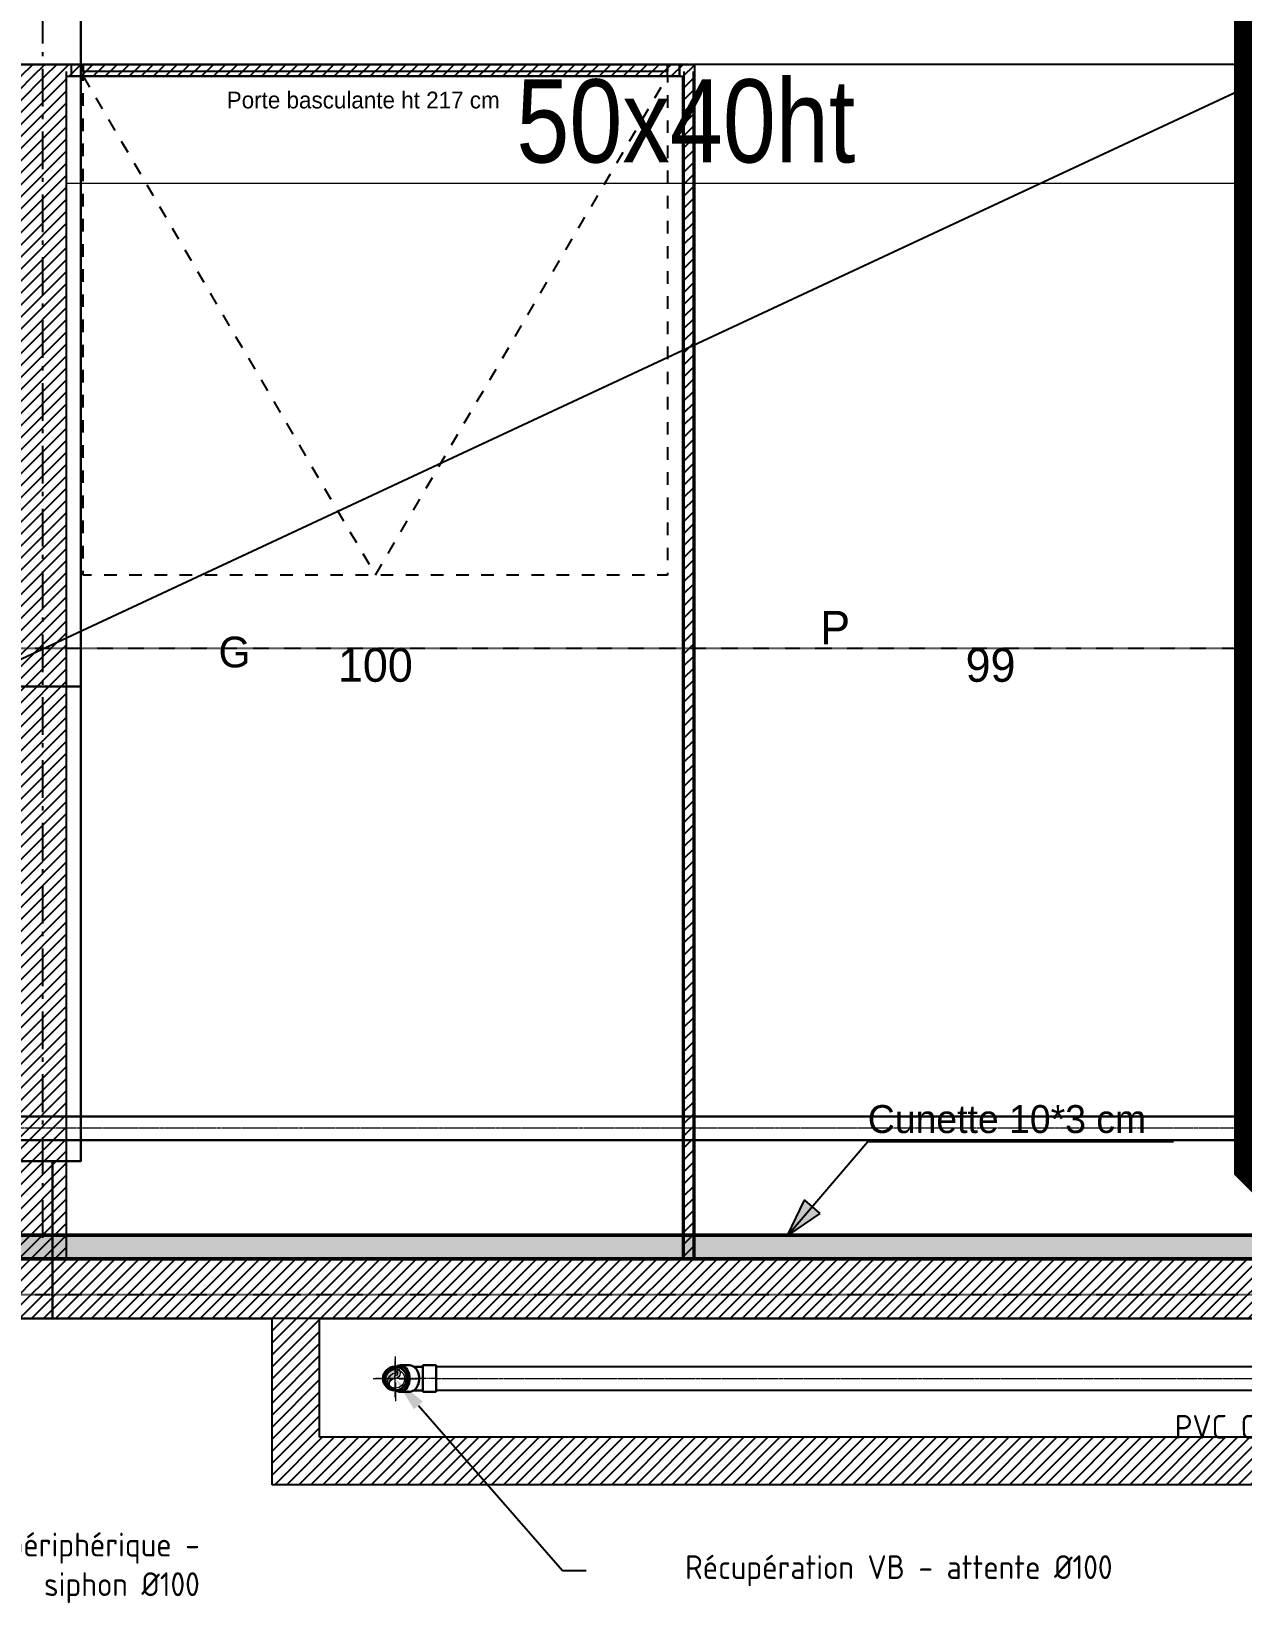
# Model space of a CAD drawing. Header units: centimetres. Extents: x 2097 to 16812, y -3973 to 8191.
# Drawn here: x 7618 to 8127, y 3131 to 3793 of the extents above; entities that cross this region are included whole.
import ezdxf
from ezdxf import colors
from ezdxf.entities.mleader import LeaderData, LeaderLine
from ezdxf.math import Vec2, Vec3

# ---------------------------------------------------------------- set-up
doc = ezdxf.new("R2010")
doc.units = ezdxf.units.CM
for name, pattern in [('AXES', [4, 2.5, -0.5, 0.5, -0.5]), ('CACHE', [0.75, 0.5, -0.25]), ('prlm_ep', [2.5, 1.25, -0.25, 0.25, -0.25, 0.25, -0.25]), ('Style de ligne -1', [0.41664, 0.20828, -0.20836]), ('Style de ligne -6', [1.04164, 0.625, -0.20828, 0.06943, -0.13893]), ('VW-01', [0.41656, 0.20828, -0.20828])]:
    doc.linetypes.add(name, pattern=pattern)
doc.layers.get('0').update_dxf_attribs({"color": 252, "lineweight": 18})
for name, color, linetype, lineweight in [('01_poutres', 252, 'Continuous', 20), ('01_texte_repere', 252, 'Continuous', 20), ('_GAZELEC-RESERVATION', 1, 'Continuous', 18), ('Fontanel-rsd', 7, 'Continuous', 0)]:
    doc.layers.add(name, color=color, linetype=linetype, lineweight=lineweight)
for name, color, linetype in [('01_texte', 252, 'Continuous'), ('B GÈnÈral_Hatch', 252, 'Continuous'), ('B Général', 252, 'Continuous'), ('C ANNOTATIONS-axes horizontaux', 252, 'VW-01'), ('C ANNOTATIONS-prestations', 252, 'Continuous'), ('C ANNOTATIONS-texte', 252, 'Continuous'), ('C ANNOTATIONS-texte_Hatch', 252, 'Continuous'), ('prlm-BA', 252, 'Continuous'), ('prlm-EAU-EP', 141, 'Continuous')]:
    doc.layers.add(name, color=color, linetype=linetype)
doc.layers.add('prlm-ZEROPLOT', color=254, linetype='Continuous', plot=False)
doc.styles.add('CEDREP', font='')
doc.styles.add('Eurostile', font='')
doc.styles.get("Standard").update_dxf_attribs({"font": 'isocp.shx', "height": 15})
doc.styles.get('CEDREP').set_extended_font_data('Gill Sans MT Condensed')
doc.styles.get('Eurostile').set_extended_font_data('Eurostile')
pattern_1 = [(45, (0, 0), (2.4253472, -2.6458333), [])]

# ---------------------------------------------------------------- blocks, each defined once
blk = doc.blocks.new('Objet Paramétrique-3')
at = {"layer": 'B Général', "linetype": 'Continuous'}
for p, q in [((0, 0), (0, 500)), ((250, 0), (250, 500)), ((0, 0), (250, 0))]:
    blk.add_line(p, q, dxfattribs=at)
at = {"layer": 'B Général', "insert": (125, 250), "char_height": 14.118, "attachment_point": 5, "line_spacing_factor": 0.894142, "style": 'Eurostile'}
blk.add_mtext('99', dxfattribs=at)
blk = doc.blocks.new('Objet Paramétrique-5')
at = {"layer": 'B Général', "linetype": 'Continuous'}
for p, q in [((0, 0), (0, 500)), ((260, 0), (260, 500)), ((0, 0), (260, 0))]:
    blk.add_line(p, q, dxfattribs=at)
at = {"layer": 'B Général', "extrusion": (0, 0, -1), "insert": (130, 250), "char_height": 14.118, "attachment_point": 5, "text_direction": (-1, 0, 0), "line_spacing_factor": 0.894142, "style": 'Eurostile'}
blk.add_mtext('100', dxfattribs=at)
blk = doc.blocks.new('Porte basculante ht200cm')
at = {"layer": 'B Général', "linetype": 'Style de ligne -1', "ltscale": 25.4}
for p, q in [((-123, -2.5), (0, -212.5)), ((0, -212.5), (123, -2.5))]:
    blk.add_line(p, q, dxfattribs=at)
at = {"layer": 'B Général', "linetype": 'Continuous', "flags": 128}
for points in [[(-128, 2.5), (128, 2.5), (128, -2.5), (-128, -2.5)], [(-123, 2.5), (123, 2.5), (123, -0.5), (-123, -0.5)]]:
    blk.add_lwpolyline(points, close=True, dxfattribs=at)
at = {"layer": 'B Général', "flags": 128}
for points in [[(-128, 2.5), (-123, 2.5), (-123, -2.5), (-128, -2.5)], [(123, 2.5), (128, 2.5), (128, -2.5), (123, -2.5)]]:
    blk.add_lwpolyline(points, close=True, dxfattribs=at)
at = {"layer": 'B Général', "linetype": 'Style de ligne -1', "ltscale": 25.4, "flags": 128}
blk.add_lwpolyline([(-123, -2.5), (123, -2.5), (123, -212.5), (-123, -212.5)], close=True, dxfattribs=at)
at = {"layer": 'B Général', "insert": (-66, -238.42), "char_height": 12.94, "attachment_point": 1, "line_spacing_factor": 0.894142, "style": 'Eurostile'}
blk.add_mtext('G', dxfattribs=at)
at = {"layer": 'C ANNOTATIONS-prestations', "insert": (-62.58, -8.98), "char_height": 7.059, "attachment_point": 1, "line_spacing_factor": 0.894142, "style": 'Eurostile'}
blk.add_mtext('Porte basculante ht 217 cm', dxfattribs=at)
blk = doc.blocks.new('Groupe-119-1')
at = {"layer": 'B Général', "lineweight": 18}
for p, q in [((7770.90625, 3227.5625), (7770.90625, 3235.375)), ((7769.34375, 3226), (7761.53125, 3226)), ((7770.90625, 3224.4375), (7770.90625, 3216.625)), ((7772.46875, 3226), (7780.28125, 3226))]:
    blk.add_line(p, q, dxfattribs=at)
blk.add_circle((7770.90625, 3226), 3.90625, dxfattribs=at)
blk = doc.blocks.new('Groupe-121-1')
at = {"layer": 'C ANNOTATIONS-texte_Hatch', "linetype": 'Continuous'}
blk.add_hatch(color=250, dxfattribs=at).paths.add_polyline_path([(7949.63, 3295.58), (7936, 3286.39), (7943.2, 3301.16)])
at = {"layer": 'C ANNOTATIONS-texte', "flags": 128}
blk.add_lwpolyline([(7936, 3286.39), (7969.8, 3325.94), (8098.5, 3325.94)], dxfattribs=at)
blk.add_lwpolyline([(7949.63, 3295.58), (7936, 3286.39), (7943.2, 3301.16)], close=True, dxfattribs=at)
at = {"layer": 'C ANNOTATIONS-texte', "insert": (7969.8, 3341.23), "char_height": 11.765, "attachment_point": 1, "line_spacing_factor": 0.894142, "style": 'Eurostile'}
blk.add_mtext('Cunette 10*3 cm', dxfattribs=at)
blk = doc.blocks.new('A$C711F189D')
at = {"layer": '01_poutres', "color": 0}
for points in [[(-1577, 64.97), (-1063, 64.95)], [(-1577, 14.98), (-1063, 14.98)]]:
    blk.add_lwpolyline(points, dxfattribs=at)
at = {"layer": '01_texte', "color": 0}
blk.add_lwpolyline([(-579.67, 289.01), (-2123, -431.32)], dxfattribs=at)
at = {"layer": '01_texte_repere', "color": 0, "insert": (-1316.29, 23.16), "char_height": 35, "width": 164.8035, "attachment_point": 8, "rotation": 0.00017, "style": 'CEDREP'}
blk.add_mtext('50x40ht ', dxfattribs=at)
blk = doc.blocks.new('PVC DN100 C 90° Mont')
at = {"linetype": 'Continuous'}
h = blk.add_hatch(color=9, dxfattribs=at)
edge = h.paths.add_edge_path()
edge.add_arc((174.3, 0), 45, 270, 450)
edge.add_arc((174.3, 22.5), 22.5, 90, 270)
edge.add_arc((174.3, -22.5), 22.5, -90, 90, ccw=False)
at = {"color": 9, "linetype": 'AXES'}
for p, q in [((174.3, 80), (174.3, -80)), ((0, 0), (254.3, 0))]:
    blk.add_line(p, q, dxfattribs=at)
at = {"color": 0, "linetype": 'ByBlock', "lineweight": -2}
for p, q in [((0, 50), (0, 55.7)), ((0, 55.7), (57, 55.7)), ((0, -50), (0, 50)), ((57, 55.7), (57, 50)), ((57, 50), (94.1, 50)), ((57, 50), (57, -50)), ((151.8, 55.7), (111.4, 55.7)), ((174.3, 50), (151.8, 50)), ((0, -55.7), (0, -50)), ((57, -55.7), (0, -55.7)), ((57, -50), (94.1, -50)), ((57, -50), (57, -55.7)), ((151.8, -55.7), (111.4, -55.7)), ((174.3, -50), (151.8, -50))]:
    blk.add_line(p, q, dxfattribs=at)
at = {"color": 9, "linetype": 'Continuous'}
for p, q in [((174.3, 33.8), (163.1, 22.5)), ((163.1, 22.5), (174.3, 22.5)), ((174.3, 3), (174.3, 11.3)), ((196.8, 0), (195.3, 11.3))]:
    blk.add_line(p, q, dxfattribs=at)
at = {"color": 0, "linetype": 'ByBlock', "lineweight": -2}
blk.add_circle((174.3, 0), 50, dxfattribs=at)
at = {"color": 9, "linetype": 'Continuous'}
for centre, radius, start, end in [((174.3, 22.5), 22.5, 90, 270), ((174.3, 22.5), 11.2, 90, 270), ((174.3, 0), 45, 270, 90), ((174.3, 0), 42, 0, 90), ((174.3, 0), 22.5, 0, 90), ((174.4, -21), 24, 269.88809, 90.11191), ((171.2, 0), 45.1, 273.94987, 0), ((174.3, -22.5), 22.5, 270, 90), ((170.6, -12.2), 34.1, 303.22363, 43.61248)]:
    blk.add_arc(centre, radius, start, end, dxfattribs=at)
at = {"color": 0, "linetype": 'ByBlock', "lineweight": -2}
for centre, major_axis, start_param, end_param in [((111.4, 0), (0, 55.7), 0, 3.141593), ((151.8, 0), (0, 55.7), 5.826833, 9.88113), ((151.8, 0), (0, 50), 0, 3.141593)]:
    blk.add_ellipse(centre, major_axis=major_axis, ratio=0.707107, start_param=start_param, end_param=end_param, dxfattribs=at)

msp = doc.modelspace()

# ---------------------------------------------------------------- hatches: boundary and pattern name
at = {"layer": 'B GÈnÈral_Hatch', "linetype": 'Continuous'}
h = msp.add_hatch(dxfattribs=at)
h.set_pattern_fill('50_BETON', color=256, style=0, pattern_type=2)
h.set_pattern_definition(pattern_1)
h.paths.add_polyline_path([(7891.984, 3774.346), (7896.984, 3779.345), (7352.484, 3779.365), (7352.484, 3774.365)])
h = msp.add_hatch(dxfattribs=at)
h.set_pattern_fill('50_BETON', color=256, style=0, pattern_type=2)
h.set_pattern_definition(pattern_1)
h.paths.add_polyline_path([(7610.484, 3779.355), (7610.484, 3774.355), (7634.484, 3774.355), (7634.484, 3779.355)])
h = msp.add_hatch(dxfattribs=at)
h.set_pattern_fill('50_BETON', color=256, style=0, pattern_type=2)
h.set_pattern_definition(pattern_1)
h.paths.add_polyline_path([(7891.984, 3774.346), (7896.984, 3779.345), (7890.484, 3779.346), (7890.484, 3774.346)])
h = msp.add_hatch(dxfattribs=at)
h.set_pattern_fill('50_BETON', color=256, style=0, pattern_type=2)
h.set_pattern_definition(pattern_1)
h.paths.add_polyline_path([(7896.984, 3779.345), (7891.984, 3774.346), (7891.984, 3276.389), (7896.984, 3276.389)])
h = msp.add_hatch(dxfattribs=at)
h.set_pattern_fill('50_BETON', color=256, style=0, pattern_type=2)
h.set_pattern_definition(pattern_1)
h.paths.add_polyline_path([(7632.484, 3774.355), (7612.484, 3774.355), (7612.484, 3276.389), (7632.484, 3276.389)])
h = msp.add_hatch(dxfattribs=at)
h.set_pattern_fill('50_BETON', color=256, style=0, pattern_type=2)
h.set_pattern_definition(pattern_1)
h.paths.add_polyline_path([(8426.485, 3251.389), (8426.485, 3276.389), (7074.484, 3276.389), (7074.484, 3251.389)])
h = msp.add_hatch(dxfattribs=at)
h.set_pattern_fill('50_BETON', color=256, style=0, pattern_type=2)
h.set_pattern_definition(pattern_1)
h.paths.add_polyline_path([(7739, 3251.389), (7719, 3251.389), (7719, 3181.389), (7739, 3201.389)])
h = msp.add_hatch(dxfattribs=at)
h.set_pattern_fill('50_BETON', color=256, style=0, pattern_type=2)
h.set_pattern_definition(pattern_1)
h.paths.add_polyline_path([(7739, 3201.389), (7719, 3181.389), (8426.485, 3181.389), (8426.485, 3201.389)])
at = {"layer": 'Fontanel-rsd', "lineweight": 0}
h = msp.add_hatch(color=101, dxfattribs=at)
h.dxf.hatch_style = 1
h.paths.add_polyline_path([(7519.402, 3286.489), (7519.402, 3276.489), (8426.284, 3276.489), (8426.284, 3286.489)])

# ---------------------------------------------------------------- linework, layer by layer
at = {"layer": 'B Général', "linetype": 'Style de ligne -6', "ltscale": 25.4}
msp.add_line((7622.484, 3285.389), (7622.484, 5820.389), dxfattribs=at)
at = {"layer": 'B Général', "linetype": 'Continuous', "lineweight": 18}
for p, q in [((7352.484, 3779.365), (7896.984, 3779.345)), ((7610.484, 3779.355), (7634.484, 3779.355)), ((7890.484, 3779.346), (7896.984, 3779.345)), ((7896.984, 3276.389), (7896.984, 3779.345)), ((7632.484, 3774.355), (7891.984, 3774.346)), ((7632.484, 3276.389), (7632.484, 3774.355)), ((7632.484, 3774.355), (7634.484, 3774.355)), ((7890.484, 3774.346), (7891.984, 3774.346)), ((7891.984, 3276.389), (7891.984, 3774.346)), ((7632.484, 3276.389), (7891.984, 3276.389)), ((7896.984, 3276.389), (8426.485, 3276.389)), ((7074.484, 3251.389), (7719, 3251.389)), ((7719, 3181.389), (7719, 3251.389)), ((7739, 3251.389), (8426.485, 3251.389)), ((7739, 3201.389), (7739, 3251.389)), ((8426.485, 3201.389), (7739, 3201.389)), ((8426.485, 3181.389), (7719, 3181.389))]:
    msp.add_line(p, q, dxfattribs=at)
at = {"layer": 'B Général', "linetype": 'Continuous'}
for p, q in [((7352.484, 3779.365), (7896.984, 3779.345)), ((7891.984, 3779.326), (7356, 3779.326)), ((7610.484, 3779.355), (7634.484, 3779.355)), ((7634.484, 3774.355), (7634.484, 3779.355)), ((7890.484, 3779.346), (7896.984, 3779.345)), ((7890.484, 3774.346), (7890.484, 3779.346)), ((7896.984, 3276.389), (7896.984, 3779.345)), ((8446.485, 3779.326), (7896.984, 3779.326)), ((7632.484, 3774.355), (7891.984, 3774.346)), ((7632.484, 3276.389), (7632.484, 3774.355)), ((7632.484, 3774.355), (7634.484, 3774.355)), ((7890.484, 3774.346), (7891.984, 3774.346)), ((7891.984, 3276.389), (7891.984, 3774.346)), ((7632.484, 3276.389), (7891.984, 3276.389)), ((7896.984, 3276.389), (8426.485, 3276.389)), ((7074.484, 3251.389), (7719, 3251.389)), ((7719, 3181.389), (7719, 3251.389)), ((7739, 3251.389), (8426.485, 3251.389)), ((7739, 3201.389), (7739, 3251.389)), ((8426.485, 3201.389), (7739, 3201.389)), ((8426.485, 3181.389), (7719, 3181.389))]:
    msp.add_line(p, q, dxfattribs=at)
at = {"layer": 'B Général', "linetype": 'VW-01', "lineweight": 18, "ltscale": 25.4}
msp.add_line((7085.888, 3286.389), (8426.484, 3286.389), dxfattribs=at)
at = {"layer": 'C ANNOTATIONS-axes horizontaux'}
for p, q in [((12370.813, 3533.389), (2960.813, 3533.389)), ((12370.813, 3261.389), (2960.813, 3261.389))]:
    msp.add_line(p, q, dxfattribs=at)
at = {"layer": 'Fontanel-rsd', "color": 3, "linetype": 'CACHE', "lineweight": 18}
msp.add_lwpolyline([(7086.284, 3939.489), (7086.284, 4380.489), (8446.284, 4380.489), (9040.445, 4380.489), (9042.284, 3779.426), (9042.284, 3779.426), (9042.284, 3779.426), (9042.284, 3779.426), (9042.284, 3779.426), (7352.284, 3779.474), (7352.284, 3829.489), (7076.284, 3829.489), (7076.284, 3939.489)], close=True, dxfattribs=at)
at = {"layer": 'Fontanel-rsd', "color": 140, "lineweight": 30}
for points in [[(8511.285, 3336.489), (7139.284, 3336.489)], [(8501.285, 3326.489), (7129.284, 3326.489)]]:
    msp.add_lwpolyline(points, dxfattribs=at)
at = {"layer": 'Fontanel-rsd', "color": 9, "linetype": 'AXES', "lineweight": 15, "ltscale": 0.3}
msp.add_lwpolyline([(8506.285, 3331.489), (7134.284, 3331.489)], dxfattribs=at)
at = {"layer": 'Fontanel-rsd', "color": 94, "lineweight": 50}
msp.add_lwpolyline([(7519.402, 3286.489), (7519.402, 3276.489), (8426.284, 3276.489), (8426.284, 3286.489)], close=True, dxfattribs=at)
at = {"layer": 'Fontanel-rsd', "color": 1, "lineweight": 30, "elevation": 0}
for points in [[(7788.137, 3231.147), (8577.945, 3231.103)], [(7788.136, 3221.147), (8577.944, 3221.103)]]:
    msp.add_lwpolyline(points, dxfattribs=at)
at = {"layer": 'Fontanel-rsd', "color": 9, "linetype": 'AXES', "lineweight": 15, "ltscale": 0.3, "elevation": 0}
msp.add_lwpolyline([(7788.137, 3226.147), (8577.944, 3226.103)], dxfattribs=at)
at = {"layer": 'prlm-EAU-EP', "linetype": 'prlm_ep', "ltscale": 20, "const_width": 8, "flags": 128}
msp.add_lwpolyline([(8105.293, 3853.076), (8127.93, 3830.439), (8127.93, 3313.769), (8146.284, 3295.414), (8442.262, 3295.414), (8462.222, 3275.454)], dxfattribs=at)
at = {"layer": 'prlm-ZEROPLOT'}
for points in [[(6215.888, 4917.389), (7638.484, 4917.389), (7638.484, 3517.389), (6215.888, 3517.389)], [(8418.485, 3251.427), (7626.484, 3251.389), (7626.484, 3317.639), (7638.484, 3317.639), (7638.484, 4893.389), (7810.484, 4893.389), (7810.484, 4904.889), (8418.485, 4904.889)], [(7638.484, 3317.639), (5203.041, 3317.639), (5203.041, 3517.389), (7638.484, 3517.389)], [(7626.484, 3251.389), (6199.948, 3251.389), (6199.948, 3317.639), (7626.484, 3317.639)]]:
    msp.add_lwpolyline(points, close=True, dxfattribs=at)

# ---------------------------------------------------------------- block references
at = {"layer": 'B Général'}
for name, p, rotation in [('Porte basculante ht200cm', (7762.484, 3776.85), 359.9979813935356), ('Objet Paramétrique-3', (7896.484, 3276.389), 2.637551302915977e-09)]:
    msp.add_blockref(name, p, dxfattribs=dict(at, rotation=rotation))
at = {"layer": 'B Général', "xscale": -1, "rotation": 2.364781227924238e-09}
msp.add_blockref('Objet Paramétrique-5', (7892.484, 3276.389), dxfattribs=at)
at = {"layer": 'B Général'}
msp.add_blockref('Groupe-119-1', (0, 0), dxfattribs=at)
at = {"layer": 'C ANNOTATIONS-texte'}
msp.add_blockref('Groupe-121-1', (0, 0), dxfattribs=at)
at = {"layer": 'Fontanel-rsd', "color": 1, "lineweight": 30, "xscale": -0.1000000000000001, "yscale": 0.09999999999999999, "zscale": 0.09999999999999999, "rotation": 359.9968595396143}
msp.add_blockref('PVC DN100 C 90° Mont', (7788.137, 3226.099), dxfattribs=at)
at = {"layer": 'prlm-BA'}
msp.add_blockref('A$C711F189D', (9209.484, 3714.389), dxfattribs=at)

# ---------------------------------------------------------------- texts
at = {"layer": 'B Général', "insert": (7949.765, 3549.263), "char_height": 14.118, "attachment_point": 1, "line_spacing_factor": 0.894142, "style": 'Eurostile'}
msp.add_mtext('P', dxfattribs=at)
at = {"layer": 'Fontanel-rsd', "color": 1, "lineweight": 15, "insert": (8099.07, 3200.77, 0), "char_height": 10, "attachment_point": 7, "rotation": 0.022387}
msp.add_mtext_dynamic_manual_height_columns('PVC CR8 Ø100', width=1678.1423, gutter_width=12.5, heights=[0], dxfattribs=at)

# ---------------------------------------------------------------- leaders
at = {"layer": '_GAZELEC-RESERVATION', "color": 1}
ml = msp.add_multileader_mtext('Standard', dxfattribs=at)
ml.set_content('résa n°65\\P%%C160 A.inf:204.63 ', color=1)
ml.set_leader_properties()
ml.build(insert=Vec2(0, 0))
ml.multileader.update_dxf_attribs({"has_text_frame": 1, "arrow_head_size": 8, "scale": 20})
ctx = ml.context
ctx.base_point, ctx.scale, ctx.char_height, ctx.arrow_head_size, ctx.landing_gap_size, ctx.plane_origin = Vec3(6852.231, 3474.907), 20, 8, 8, 4, Vec3(6409.027, 3293.61)
notes = []
notes.append((ctx, [(0, (1, 1, 0), (6948.746, 3474.907), (-1, 0), 8.984, [(0, [(6979.485, 3349.489)], 0, [])])]))
ctx.mtext.insert, ctx.mtext.width, ctx.mtext.flow_direction = Vec3(6856.231, 3478.907), 156.88504, 5
at = {"layer": 'Fontanel-rsd', "color": 1}
ml = msp.add_multileader_mtext('Standard', dxfattribs=at)
ml.set_content('Récupération cunette périphérique - siphon Ø100', color=1)
ml.set_leader_properties()
ml.build(insert=Vec2(0, 0))
ml.multileader.update_dxf_attribs({"has_text_frame": 1, "text_right_attachment_type": 6, "dogleg_length": 10, "arrow_head_size": 15})
ctx = ml.context
ctx.base_point, ctx.char_height, ctx.arrow_head_size, ctx.plane_origin = Vec3(7498.642, 3154.818, 0), 10, 15, Vec3(7511.879, 3284.066, 0)
ctx.right_attachment, ctx.text_align_type = 6, 2
notes.append((ctx, [(1, (1, 1, 0), (7488.642, 3154.818, 0), (1, 0), 10, [(0, [(7511.879, 3284.066, 0)], 0, [])])]))
ctx.mtext.insert, ctx.mtext.width, ctx.mtext.alignment, ctx.mtext.flow_direction = Vec3(7688.553, 3161.201, 0), 221.19253, 3, 5
ml = msp.add_multileader_mtext('Standard', dxfattribs=at)
ml.set_content('Récupération VB - attente Ø100       ', color=1)
ml.set_leader_properties()
ml.build(insert=Vec2(0, 0))
ml.multileader.update_dxf_attribs({"has_text_frame": 1, "text_right_attachment_type": 6, "dogleg_length": 10, "arrow_head_size": 15})
ctx = ml.context
ctx.base_point, ctx.char_height, ctx.arrow_head_size, ctx.plane_origin = Vec3(7851.218, 3145.324), 10, 15, Vec3(7770.706, 3226.1)
ctx.right_attachment, ctx.text_align_type = 6, 2
notes.append((ctx, [(1, (1, 1, 0), (7841.218, 3145.324), (1, 0), 10, [(0, [(7770.706, 3226.1)], 0, [])])]))
ctx.mtext.insert, ctx.mtext.width, ctx.mtext.alignment, ctx.mtext.flow_direction = Vec3(8072.822, 3151.708), 221.19253, 3, 5
for ctx, leaders in notes:
    for number, flags, end, landing, length, lines in leaders:
        leader = LeaderData()
        leader.index, (leader.has_last_leader_line, leader.has_dogleg_vector, leader.attachment_direction) = number, flags
        leader.last_leader_point, leader.dogleg_vector, leader.dogleg_length = Vec3(end), Vec3(landing), length
        for number, points, colour, breaks in lines:
            line = LeaderLine()
            line.index, line.vertices, line.color, line.breaks = number, Vec3.list(points), colors.encode_raw_color(colour), breaks
            leader.lines.append(line)
        ctx.leaders.append(leader)

doc.saveas('drawing.dxf')
